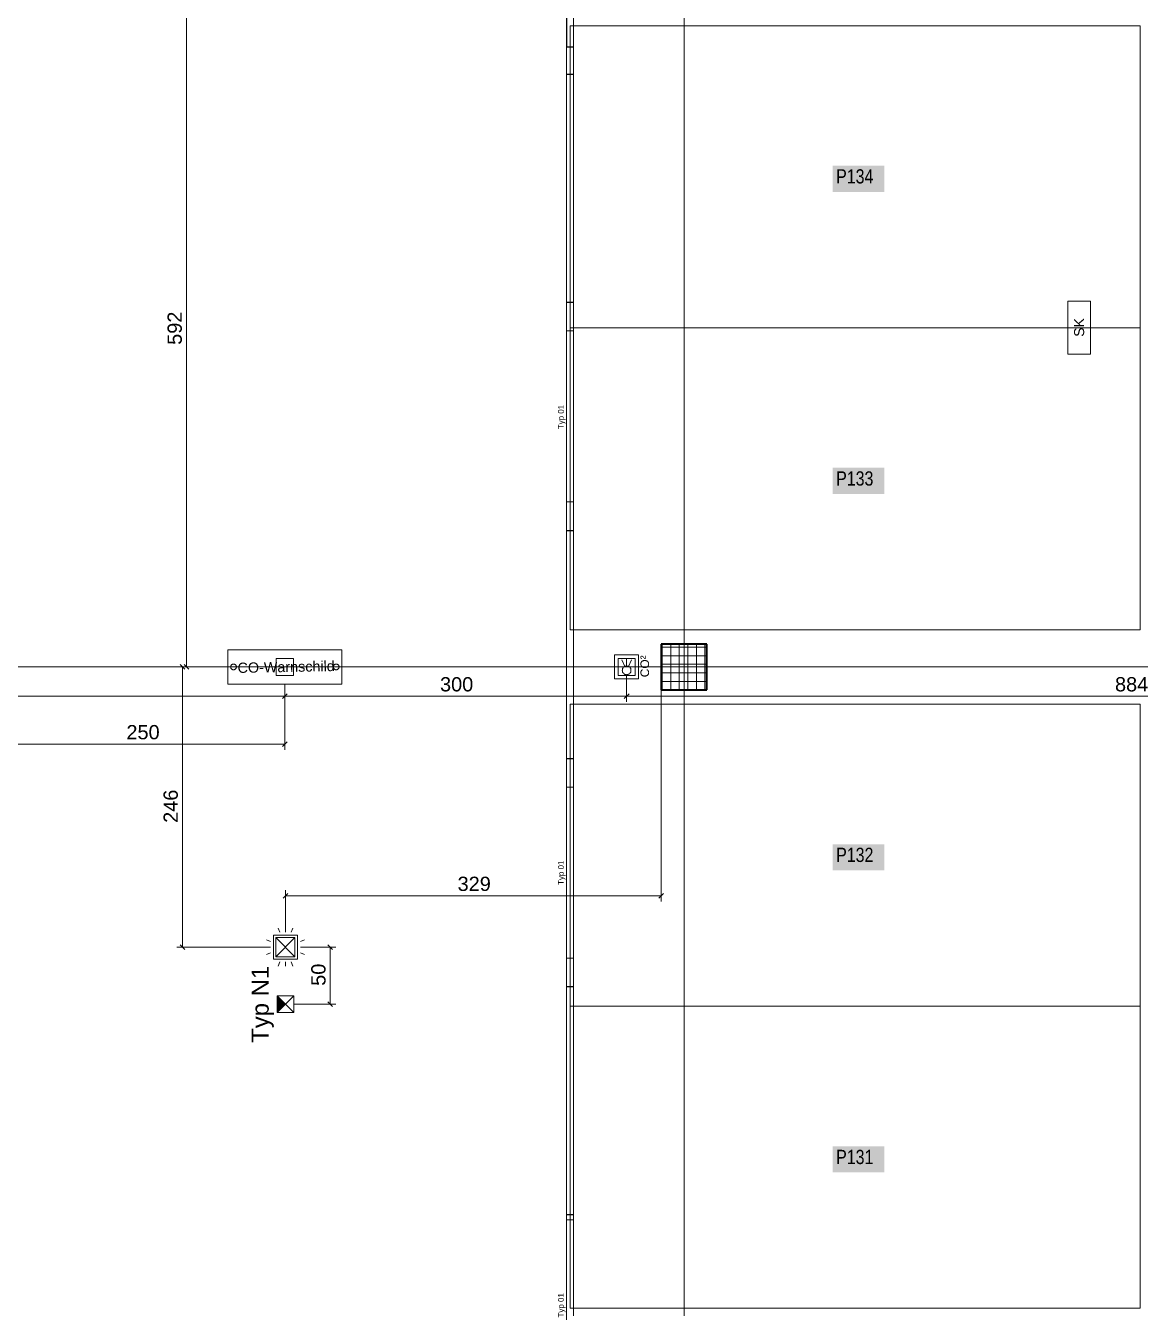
# Model space of a CAD drawing. Extents: x -1067 to 613, y -179 to 712.
# Drawn here: x -580.5 to -385.1, y -12.6 to 212.4 of the extents above; entities that cross this region are included whole.
import ezdxf
from ezdxf.lldxf.tags import DXFTag

# ---------------------------------------------------------------- set-up
doc = ezdxf.new("R2010")
doc.units = 0
doc.layers.get('0').update_dxf_attribs({"lineweight": 13})
for name, color, linetype, lineweight in [('C-PRKG-____-IDEN', 7, 'Continuous', 5), ('C-PRKG-____-OTLN', 7, 'Continuous', 9), ('S-COLS-____-MCUT', 7, 'Continuous', 35), ('S-COLS-____-OTLN', 7, 'Continuous', 9), ('S-GRID-____-OTLN', 7, 'Continuous', 5)]:
    doc.layers.add(name, color=color, linetype=linetype, lineweight=lineweight)
for name, color, linetype, lineweight, true_color in [('EL01_VVV_Mass', 7, 'Continuous', 13, 0xb2b200), ('EL01_WAN_BUS-KNX', 7, 'Continuous', 13, 0xcc0099), ('EL01_WAN_CO-Anlage', 7, 'Continuous', 13, 0x993300), ('EL01_WAN_Leuchten', 7, 'Continuous', 13, 0x0080ff), ('EL01_WAN_Leuchtentyp', 7, 'Continuous', 13, 0x0099ff), ('EL01_WAN_Licht', 7, 'Continuous', 13, 0x0080ff), ('EL01_WAN_Notbeleuchtungen', 7, 'Continuous', 13, 0x009900), ('EL01_WAN_Notbeleuchtungentyp', 7, 'Continuous', 13, 0x009900), ('EL01_WAN_Schlaufkasten', 1, 'Continuous', 13, 0xff0000)]:
    doc.layers.add(name, color=color, linetype=linetype, lineweight=lineweight, true_color=true_color)
doc.styles.get("Standard").update_dxf_attribs({"font": 'arial.ttf'})
tags = doc.linetypes.add('_Rasterlinie_', pattern=[0.375, 0.2, -0.05, 0.075, -0.05]).pattern_tags.tags
tags[10:11] = [DXFTag(74, 4), DXFTag(75, 0), DXFTag(340, '0'), DXFTag(46, 1.0), DXFTag(50, 0.0), DXFTag(44, 0.0), DXFTag(45, 0.0)]
tags[8:9] = [DXFTag(74, 4), DXFTag(75, 0), DXFTag(340, '0'), DXFTag(46, 1.0), DXFTag(50, 0.0), DXFTag(44, 0.0), DXFTag(45, 0.0)]
tags[6:7] = [DXFTag(74, 4), DXFTag(75, 0), DXFTag(340, '0'), DXFTag(46, 1.0), DXFTag(50, 0.0), DXFTag(44, 0.0), DXFTag(45, 0.0)]
tags[4:5] = [DXFTag(74, 4), DXFTag(75, 0), DXFTag(340, '0'), DXFTag(46, 1.0), DXFTag(50, 0.0), DXFTag(44, 0.0), DXFTag(45, 0.0)]

# ---------------------------------------------------------------- blocks, each defined once
blk = doc.blocks.new('Referenz-A0UNPC4Q6I', base_point=(-1062.18, -175.86))
at = {"layer": 'C-PRKG-____-IDEN', "color": 7, "linetype": 'Continuous', "ltscale": 0.13, "true_color": 0xffffff}
for points in [[(-439.05, 183.2), (-429.98, 183.2), (-439.05, 187.79)], [(-429.98, 183.2), (-439.05, 187.79), (-429.98, 187.79)], [(-439.05, 130.21), (-429.98, 130.21), (-439.05, 134.81)], [(-429.98, 130.21), (-439.05, 134.81), (-429.98, 134.81)], [(-439.05, 64.19), (-429.98, 64.19), (-439.05, 68.78)], [(-429.98, 64.19), (-439.05, 68.78), (-429.98, 68.78)], [(-439.05, 11.2), (-429.98, 11.2), (-439.05, 15.8)], [(-429.98, 11.2), (-439.05, 15.8), (-429.98, 15.8)]]:
    blk.add_solid(points, dxfattribs=at)
at = {"layer": 'C-PRKG-____-OTLN', "color": 0, "linetype": 'Continuous', "ltscale": 0.13}
for p, q in [((-485.1, 212.35), (-385.1, 212.35)), ((-485.1, 159.37), (-485.1, 212.35)), ((-385.1, 212.35), (-485.1, 212.35)), ((-485.1, 212.35), (-485.1, 159.37)), ((-485.1, 159.37), (-485.1, 212.35)), ((-485.1, 212.35), (-385.1, 212.35)), ((-485.1, 212.35), (-485.1, 212.35)), ((-385.1, 159.37), (-385.1, 212.35)), ((-385.1, 159.37), (-385.1, 212.35)), ((-385.1, 212.35), (-385.1, 159.37)), ((-385.1, 212.35), (-385.1, 212.35)), ((-485.1, 159.37), (-385.1, 159.37)), ((-485.1, 159.37), (-385.1, 159.37)), ((-385.1, 159.37), (-485.1, 159.37)), ((-485.1, 159.37), (-485.1, 159.37)), ((-485.1, 159.37), (-385.1, 159.37)), ((-485.1, 106.38), (-485.1, 159.37)), ((-385.1, 159.37), (-485.1, 159.37)), ((-485.1, 159.37), (-485.1, 106.38)), ((-485.1, 106.38), (-485.1, 159.37)), ((-485.1, 159.37), (-385.1, 159.37)), ((-485.1, 159.37), (-485.1, 159.37)), ((-385.1, 159.37), (-385.1, 159.37)), ((-385.1, 106.38), (-385.1, 159.37)), ((-385.1, 106.38), (-385.1, 159.37)), ((-385.1, 159.37), (-385.1, 106.38)), ((-385.1, 159.37), (-385.1, 159.37)), ((-485.1, 106.38), (-385.1, 106.38)), ((-485.1, 106.38), (-385.1, 106.38)), ((-385.1, 106.38), (-485.1, 106.38)), ((-485.1, 106.38), (-485.1, 106.38)), ((-385.1, 106.38), (-385.1, 106.38)), ((-485.1, 93.34), (-485.1, 40.36)), ((-385.1, 93.34), (-485.1, 93.34)), ((-485.1, 93.34), (-485.1, 93.34)), ((-385.1, 40.36), (-385.1, 93.34)), ((-385.1, 93.34), (-385.1, 93.34)), ((-485.1, 40.36), (-485.1, -12.63)), ((-385.1, 40.36), (-485.1, 40.36)), ((-485.1, 40.36), (-485.1, 40.35)), ((-485.1, 40.36), (-385.1, 40.36)), ((-485.1, 40.35), (-485.1, 40.36)), ((-385.1, -12.63), (-385.1, 40.36)), ((-385.1, 40.35), (-385.1, 40.36)), ((-385.1, 40.35), (-385.1, 40.36)), ((-485.1, -12.63), (-385.1, -12.63)), ((-485.1, -12.63), (-485.1, -12.63)), ((-385.1, -12.63), (-385.1, -12.63))]:
    blk.add_line(p, q, dxfattribs=at)
at = {"layer": 'S-COLS-____-MCUT', "color": 0, "linetype": 'Continuous', "ltscale": 0.35}
for p, q in [((-461.1, 103.88), (-469.1, 103.88)), ((-469.1, 103.88), (-469.1, 95.88)), ((-461.1, 95.88), (-461.1, 103.88)), ((-469.1, 95.88), (-461.1, 95.88))]:
    blk.add_line(p, q, dxfattribs=at)
at = {"layer": 'S-COLS-____-OTLN', "color": 0, "linetype": 'Continuous', "ltscale": 0.13}
for p, q in [((-468.94, 95.88), (-468.94, 103.88)), ((-467.44, 95.88), (-467.44, 103.88)), ((-465.94, 95.88), (-465.94, 103.88)), ((-464.44, 95.88), (-464.44, 103.88)), ((-462.94, 95.88), (-462.94, 103.88)), ((-461.44, 95.88), (-461.44, 103.88)), ((-469.1, 103.34), (-461.1, 103.34)), ((-469.1, 101.84), (-461.1, 101.84)), ((-469.1, 100.34), (-461.1, 100.34)), ((-469.1, 98.84), (-461.1, 98.84)), ((-469.1, 97.34), (-461.1, 97.34))]:
    blk.add_line(p, q, dxfattribs=at)
at = {"layer": 'S-GRID-____-OTLN', "color": 0, "linetype": '_Rasterlinie_', "ltscale": 0.13}
for p, q in [((-465.1, -171.09), (-465.1, 546.38)), ((-1046.54, 99.88), (-144.67, 99.88))]:
    blk.add_line(p, q, dxfattribs=at)
at = {"layer": 'C-PRKG-____-IDEN', "color": 0, "linetype": 'Continuous', "ltscale": 0.13, "char_height": 2.5, "attachment_point": 1}
for s, insert in [('{\\W0.8;\\fArial;P134}', (-438.43, 187.17)), ('{\\W0.8;\\fArial;P133}', (-438.43, 134.18)), ('{\\W0.8;\\fArial;P132}', (-438.43, 68.16)), ('{\\W0.8;\\fArial;P131}', (-438.43, 15.17))]:
    blk.add_mtext(s, dxfattribs=dict(at, insert=insert))
blk = doc.blocks.new('Kabelkanal-A0UNPCAU6I', base_point=(-485.7, 163.81))
at = {"color": 0, "linetype": 'ByBlock', "lineweight": -2, "ltscale": 0.13}
for p, q in [((-485.69, 203.8), (-485.69, 203.83)), ((-485.69, 203.83), (-484.49, 203.83)), ((-485.69, 163.84), (-485.69, 203.83)), ((-485.69, 203.8), (-484.49, 203.8)), ((-485.69, 163.81), (-485.69, 203.8)), ((-484.49, 203.8), (-484.49, 203.83)), ((-484.49, 203.83), (-484.49, 163.84)), ((-484.49, 203.8), (-484.49, 163.81)), ((-485.69, 163.81), (-485.69, 163.84)), ((-484.49, 163.84), (-485.69, 163.84)), ((-484.49, 163.81), (-485.69, 163.81)), ((-484.49, 163.81), (-484.49, 163.84))]:
    blk.add_line(p, q, dxfattribs=at)
blk = doc.blocks.new('LED-Langfeldleuchte 37W-A0UNPCBK6I', base_point=(-485.67, 208.61))
at = {"color": 0, "linetype": 'ByBlock', "lineweight": -2, "ltscale": 0.13}
for p, q in [((-485.67, 238.6), (-485.67, 238.61)), ((-485.67, 208.62), (-485.67, 238.61)), ((-485.67, 238.61), (-484.47, 238.61)), ((-485.67, 208.61), (-485.67, 238.6)), ((-485.67, 238.6), (-484.47, 238.6)), ((-484.47, 238.6), (-484.47, 238.61)), ((-484.47, 238.61), (-484.47, 208.62)), ((-484.47, 238.6), (-484.47, 208.61)), ((-485.67, 208.61), (-485.67, 208.62)), ((-484.47, 208.62), (-485.67, 208.62)), ((-484.47, 208.61), (-485.67, 208.61)), ((-484.47, 208.61), (-484.47, 208.62))]:
    blk.add_line(p, q, dxfattribs=at)
blk = doc.blocks.new('Kabelkanal-A0UNPCC26I', base_point=(-485.7, 203.82))
at = {"color": 0, "linetype": 'ByBlock', "lineweight": -2, "ltscale": 0.13}
for p, q in [((-485.69, 243.81), (-485.69, 243.84)), ((-485.69, 243.84), (-484.49, 243.84)), ((-485.69, 203.85), (-485.69, 243.84)), ((-485.69, 243.81), (-484.49, 243.81)), ((-485.69, 203.82), (-485.69, 243.81)), ((-484.49, 243.81), (-484.49, 243.84)), ((-484.49, 243.84), (-484.49, 203.85)), ((-484.49, 243.81), (-484.49, 203.82)), ((-485.69, 203.82), (-485.69, 203.85)), ((-484.49, 203.85), (-485.69, 203.85)), ((-484.49, 203.82), (-485.69, 203.82)), ((-484.49, 203.82), (-484.49, 203.85))]:
    blk.add_line(p, q, dxfattribs=at)
blk = doc.blocks.new('Notleuchte eckig-A0UNPCDW6I', base_point=(-536.45, 39.27))
at = {"color": 0, "lineweight": -2}
for p, q in [((-533.53, 39.27), (-536.45, 42.19)), ((-533.53, 42.19), (-536.45, 39.27)), ((-536.45, 39.27), (-536.45, 42.19)), ((-536.45, 42.19), (-533.53, 42.19)), ((-533.53, 42.19), (-533.53, 39.27)), ((-533.53, 39.27), (-536.45, 39.27))]:
    blk.add_line(p, q, dxfattribs=at)
for points in [[(-534.99, 40.73), (-536.45, 40.73), (-536.45, 42.19)], [(-536.45, 39.27), (-534.99, 40.73), (-536.45, 40.73)]]:
    blk.add_solid(points, dxfattribs=at)
blk = doc.blocks.new('Bemerkung 1-A0UNPCDY6I', base_point=(-540.93, 33.94))
at = {"color": 0, "lineweight": -2, "insert": (-540.93, 33.94), "char_height": 3, "attachment_point": 1, "rotation": 90}
blk.add_mtext('{\\fArial;Typ N1}', dxfattribs=at)
blk = doc.blocks.new('Langfeldleuchte_ 1-flammig_ 18 W-A0UNPCGE6I', base_point=(-545.1, 96.87))
at = {"color": 0, "lineweight": -2}
for p, q in [((-545.1, 102.87), (-525.1, 102.87)), ((-545.1, 96.87), (-545.1, 102.87)), ((-525.1, 96.87), (-525.1, 102.87)), ((-544.59, 99.94), (-544.6, 99.87)), ((-544.6, 99.87), (-544.59, 99.81)), ((-544.58, 100), (-544.59, 99.94)), ((-544.59, 99.81), (-544.58, 99.75)), ((-544.56, 100.07), (-544.58, 100)), ((-544.58, 99.75), (-544.56, 99.68)), ((-544.53, 100.12), (-544.56, 100.07)), ((-544.56, 99.68), (-544.53, 99.62)), ((-544.49, 100.18), (-544.53, 100.12)), ((-544.53, 99.62), (-544.49, 99.57)), ((-544.45, 100.23), (-544.49, 100.18)), ((-544.49, 99.57), (-544.45, 99.52)), ((-544.4, 100.27), (-544.45, 100.23)), ((-544.45, 99.52), (-544.4, 99.48)), ((-544.35, 100.31), (-544.4, 100.27)), ((-544.4, 99.48), (-544.35, 99.44)), ((-544.29, 100.34), (-544.35, 100.31)), ((-544.35, 99.44), (-544.29, 99.41)), ((-544.22, 100.36), (-544.29, 100.34)), ((-544.29, 99.41), (-544.22, 99.39)), ((-544.16, 100.37), (-544.22, 100.36)), ((-544.22, 99.39), (-544.16, 99.38)), ((-544.1, 100.37), (-544.16, 100.37)), ((-544.16, 99.38), (-544.1, 99.37)), ((-544.03, 100.37), (-544.1, 100.37)), ((-544.1, 99.37), (-544.03, 99.38)), ((-543.97, 100.36), (-544.03, 100.37)), ((-544.03, 99.38), (-543.97, 99.39)), ((-543.9, 100.34), (-543.97, 100.36)), ((-543.97, 99.39), (-543.9, 99.41)), ((-543.85, 100.31), (-543.9, 100.34)), ((-543.9, 99.41), (-543.85, 99.44)), ((-543.79, 100.27), (-543.85, 100.31)), ((-543.85, 99.44), (-543.79, 99.48)), ((-543.74, 100.23), (-543.79, 100.27)), ((-543.79, 99.48), (-543.74, 99.52)), ((-543.7, 100.18), (-543.74, 100.23)), ((-543.74, 99.52), (-543.7, 99.57)), ((-543.66, 100.12), (-543.7, 100.18)), ((-543.7, 99.57), (-543.66, 99.62)), ((-543.63, 100.07), (-543.66, 100.12)), ((-543.66, 99.62), (-543.63, 99.68)), ((-543.61, 100), (-543.63, 100.07)), ((-543.63, 99.68), (-543.61, 99.75)), ((-543.6, 99.94), (-543.61, 100)), ((-543.61, 99.75), (-543.6, 99.81)), ((-543.6, 99.87), (-543.6, 99.94)), ((-543.6, 99.81), (-543.6, 99.87)), ((-526.59, 99.94), (-526.6, 99.87)), ((-526.6, 99.87), (-526.59, 99.81)), ((-526.58, 100), (-526.59, 99.94)), ((-526.59, 99.81), (-526.58, 99.75)), ((-526.56, 100.07), (-526.58, 100)), ((-526.58, 99.75), (-526.56, 99.68)), ((-526.53, 100.12), (-526.56, 100.07)), ((-526.56, 99.68), (-526.53, 99.62)), ((-526.49, 100.18), (-526.53, 100.12)), ((-526.53, 99.62), (-526.49, 99.57)), ((-526.45, 100.23), (-526.49, 100.18)), ((-526.49, 99.57), (-526.45, 99.52)), ((-526.4, 100.27), (-526.45, 100.23)), ((-526.45, 99.52), (-526.4, 99.48)), ((-526.35, 100.31), (-526.4, 100.27)), ((-526.4, 99.48), (-526.35, 99.44)), ((-526.29, 100.34), (-526.35, 100.31)), ((-526.35, 99.44), (-526.29, 99.41)), ((-526.22, 100.36), (-526.29, 100.34)), ((-526.29, 99.41), (-526.22, 99.39)), ((-526.16, 100.37), (-526.22, 100.36)), ((-526.22, 99.39), (-526.16, 99.38)), ((-526.1, 100.37), (-526.16, 100.37)), ((-526.16, 99.38), (-526.1, 99.37)), ((-526.03, 100.37), (-526.1, 100.37)), ((-526.1, 99.37), (-526.03, 99.38)), ((-525.97, 100.36), (-526.03, 100.37)), ((-526.03, 99.38), (-525.97, 99.39)), ((-525.9, 100.34), (-525.97, 100.36)), ((-525.97, 99.39), (-525.9, 99.41)), ((-525.85, 100.31), (-525.9, 100.34)), ((-525.9, 99.41), (-525.85, 99.44)), ((-525.79, 100.27), (-525.85, 100.31)), ((-525.85, 99.44), (-525.79, 99.48)), ((-525.74, 100.23), (-525.79, 100.27)), ((-525.79, 99.48), (-525.74, 99.52)), ((-525.7, 100.18), (-525.74, 100.23)), ((-525.74, 99.52), (-525.7, 99.57)), ((-525.66, 100.12), (-525.7, 100.18)), ((-525.7, 99.57), (-525.66, 99.62)), ((-525.63, 100.07), (-525.66, 100.12)), ((-525.66, 99.62), (-525.63, 99.68)), ((-525.61, 100), (-525.63, 100.07)), ((-525.63, 99.68), (-525.61, 99.75)), ((-525.6, 99.94), (-525.61, 100)), ((-525.61, 99.75), (-525.6, 99.81)), ((-525.6, 99.87), (-525.6, 99.94)), ((-525.6, 99.81), (-525.6, 99.87)), ((-545.1, 96.87), (-525.1, 96.87))]:
    blk.add_line(p, q, dxfattribs=at)
blk = doc.blocks.new('Maß-A0UNPCHS6I', base_point=(-685.51, 93.74))
at = {"color": 0, "lineweight": -2}
for p, q in [((-685.09, 93.74), (-685.09, 99.36)), ((-535.1, 93.74), (-535.1, 96.87)), ((-685.51, 94.33), (-684.68, 95.16)), ((-535.1, 94.74), (-685.09, 94.74)), ((-535.51, 94.33), (-534.68, 95.16))]:
    blk.add_line(p, q, dxfattribs=at)
at = {"color": 0, "lineweight": -2, "insert": (-612.84, 98.08), "char_height": 2.5, "attachment_point": 1}
blk.add_mtext('{\\fArial;750}', dxfattribs=at)
blk = doc.blocks.new('Maß-A0UNPCK26I', base_point=(-535.41, 54.05))
at = {"color": 0, "lineweight": -2}
for p, q in [((-469.1, 58.74), (-469.1, 95.88)), ((-535.41, 59.33), (-534.58, 60.16)), ((-535, 60.74), (-535, 54.05)), ((-469.1, 59.74), (-535, 59.74)), ((-469.51, 59.33), (-468.68, 60.16))]:
    blk.add_line(p, q, dxfattribs=at)
at = {"color": 0, "lineweight": -2, "insert": (-504.81, 63.08), "char_height": 2.5, "attachment_point": 1}
blk.add_mtext('{\\fArial;329}', dxfattribs=at)
blk = doc.blocks.new('Kabelkanal-A0UNPCKS6I', base_point=(-485.7, 83.76))
at = {"color": 0, "linetype": 'ByBlock', "lineweight": -2, "ltscale": 0.13}
for p, q in [((-485.69, 123.75), (-485.69, 123.78)), ((-485.69, 123.78), (-484.49, 123.78)), ((-485.69, 83.79), (-485.69, 123.78)), ((-485.69, 123.75), (-484.49, 123.75)), ((-485.69, 83.76), (-485.69, 123.75)), ((-484.49, 123.75), (-484.49, 123.78)), ((-484.49, 123.78), (-484.49, 83.79)), ((-484.49, 123.75), (-484.49, 83.76)), ((-485.69, 83.76), (-485.69, 83.79)), ((-484.49, 83.79), (-485.69, 83.79)), ((-484.49, 83.76), (-485.69, 83.76)), ((-484.49, 83.76), (-484.49, 83.79))]:
    blk.add_line(p, q, dxfattribs=at)
blk = doc.blocks.new('Kabelkanal-A0UNPCPM6I', base_point=(-485.7, -27.98))
at = {"color": 0, "linetype": 'ByBlock', "lineweight": -2, "ltscale": 0.13}
for p, q in [((-485.69, 3.82), (-485.69, 3.84)), ((-485.69, 3.84), (-484.49, 3.84)), ((-485.69, -27.96), (-485.69, 3.84)), ((-485.69, 3.82), (-484.49, 3.82)), ((-485.69, -27.98), (-485.69, 3.82)), ((-484.49, 3.82), (-484.49, 3.84)), ((-484.49, 3.84), (-484.49, -27.96)), ((-484.49, 3.82), (-484.49, -27.98)), ((-485.69, -27.98), (-485.69, -27.96)), ((-484.49, -27.96), (-485.69, -27.96)), ((-484.49, -27.98), (-485.69, -27.98)), ((-484.49, -27.98), (-484.49, -27.96))]:
    blk.add_line(p, q, dxfattribs=at)
blk = doc.blocks.new('Kabelkanal-A0UNPCPU6I', base_point=(-485.7, 123.8))
at = {"color": 0, "linetype": 'ByBlock', "lineweight": -2, "ltscale": 0.13}
for p, q in [((-485.69, 163.79), (-485.69, 163.82)), ((-485.69, 163.82), (-484.49, 163.82)), ((-485.69, 123.83), (-485.69, 163.82)), ((-485.69, 163.79), (-484.49, 163.79)), ((-485.69, 123.8), (-485.69, 163.79)), ((-484.49, 163.79), (-484.49, 163.82)), ((-484.49, 163.82), (-484.49, 123.83)), ((-484.49, 163.79), (-484.49, 123.8)), ((-485.69, 123.8), (-485.69, 123.83)), ((-484.49, 123.83), (-485.69, 123.83)), ((-484.49, 123.8), (-485.69, 123.8)), ((-484.49, 123.8), (-484.49, 123.83))]:
    blk.add_line(p, q, dxfattribs=at)
blk = doc.blocks.new('Maß-A0UNPCRM6I', base_point=(-556.37, 50.32))
at = {"color": 0, "lineweight": -2}
for p, q in [((-554.04, 99.87), (-545.1, 99.87)), ((-552.62, 99.46), (-553.45, 100.29)), ((-553.04, 99.87), (-553.04, 50.73)), ((-554.04, 50.73), (-538.32, 50.73)), ((-552.62, 50.32), (-553.45, 51.14))]:
    blk.add_line(p, q, dxfattribs=at)
at = {"color": 0, "lineweight": -2, "insert": (-556.37, 72.52), "char_height": 2.5, "attachment_point": 1, "rotation": 90}
blk.add_mtext('{\\fArial;246}', dxfattribs=at)
blk = doc.blocks.new('Schlaufkasten Decke (multi)-A0UNPCTI6I', base_point=(-397.83, 154.73))
at = {"color": 0, "linetype": 'ByBlock', "lineweight": -2, "ltscale": 0.13}
for p, q in [((-397.83, 164.01), (-393.83, 164.01)), ((-397.83, 154.73), (-397.83, 164.01)), ((-393.83, 164.01), (-393.83, 154.73)), ((-393.83, 154.73), (-397.83, 154.73))]:
    blk.add_line(p, q, dxfattribs=at)
at = {"color": 0, "linetype": 'ByBlock', "lineweight": -2, "ltscale": 0.13, "insert": (-396.71, 157.78), "char_height": 1.76, "attachment_point": 1, "rotation": 90}
blk.add_mtext('{\\fArial;SK}', dxfattribs=at)
blk = doc.blocks.new('Gasmelder-A0UNPCU26I', base_point=(-477.27, 97.77))
at = {"color": 0, "linetype": 'ByBlock', "lineweight": -2, "ltscale": 0.13}
for p, q in [((-477.27, 97.77), (-477.27, 101.97)), ((-477.27, 101.97), (-473.07, 101.97)), ((-475.17, 100.04), (-475.17, 101.33)), ((-473.07, 101.97), (-473.07, 97.77)), ((-475.49, 99.96), (-476.04, 101.14)), ((-475.92, 99.37), (-475.93, 99.27)), ((-475.93, 99.27), (-475.92, 99.18)), ((-475.9, 99.47), (-475.92, 99.37)), ((-475.92, 99.18), (-475.9, 99.08)), ((-475.87, 99.57), (-475.9, 99.47)), ((-475.9, 99.08), (-475.87, 98.98)), ((-475.83, 99.66), (-475.87, 99.57)), ((-475.77, 99.74), (-475.83, 99.66)), ((-475.7, 99.81), (-475.77, 99.74)), ((-475.63, 99.88), (-475.7, 99.81)), ((-475.55, 99.93), (-475.63, 99.88)), ((-475.46, 99.98), (-475.55, 99.93)), ((-475.36, 100.01), (-475.46, 99.98)), ((-475.27, 100.03), (-475.36, 100.01)), ((-475.17, 100.04), (-475.27, 100.03)), ((-475.07, 100.03), (-475.17, 100.04)), ((-474.97, 100.01), (-475.07, 100.03)), ((-474.88, 99.98), (-474.97, 100.01)), ((-474.79, 99.93), (-474.88, 99.98)), ((-474.84, 99.96), (-474.3, 101.14)), ((-474.7, 99.88), (-474.79, 99.93)), ((-474.63, 99.81), (-474.7, 99.88)), ((-474.56, 99.74), (-474.63, 99.81)), ((-474.51, 99.66), (-474.56, 99.74)), ((-474.46, 99.57), (-474.51, 99.66)), ((-474.43, 99.47), (-474.46, 99.57)), ((-474.46, 98.98), (-474.43, 99.08)), ((-474.41, 99.37), (-474.43, 99.47)), ((-474.43, 99.08), (-474.41, 99.18)), ((-474.41, 99.27), (-474.41, 99.37)), ((-474.41, 99.18), (-474.41, 99.27)), ((-473.07, 97.77), (-477.27, 97.77)), ((-475.87, 98.98), (-475.83, 98.89)), ((-475.83, 98.89), (-475.77, 98.81)), ((-475.77, 98.81), (-475.7, 98.74)), ((-475.7, 98.74), (-475.63, 98.67)), ((-475.63, 98.67), (-475.55, 98.62)), ((-475.55, 98.62), (-475.46, 98.57)), ((-475.46, 98.57), (-475.36, 98.54)), ((-475.36, 98.54), (-475.27, 98.52)), ((-475.27, 98.52), (-475.17, 98.51)), ((-475.17, 98.51), (-475.07, 98.52)), ((-475.07, 98.52), (-474.97, 98.54)), ((-474.97, 98.54), (-474.88, 98.57)), ((-474.88, 98.57), (-474.79, 98.62)), ((-474.79, 98.62), (-474.7, 98.67)), ((-474.7, 98.67), (-474.63, 98.74)), ((-474.63, 98.74), (-474.56, 98.81)), ((-474.56, 98.81), (-474.51, 98.89)), ((-474.51, 98.89), (-474.46, 98.98))]:
    blk.add_line(p, q, dxfattribs=at)
blk = doc.blocks.new('Bemerkung 1-A0UNPCU46I', base_point=(-472.74, 98.06))
at = {"color": 0, "lineweight": -2, "insert": (-472.74, 98.06), "char_height": 1.5, "attachment_point": 1, "rotation": 90}
blk.add_mtext('{\\fArial;CO²}', dxfattribs=at)
blk = doc.blocks.new('Deckendose UP-A0UNPCUW6I', base_point=(-536.6, 98.37))
at = {"color": 0, "lineweight": -2}
for p, q in [((-536.6, 98.37), (-536.6, 101.37)), ((-536.6, 101.37), (-533.6, 101.37)), ((-533.6, 101.37), (-533.6, 98.37)), ((-533.6, 98.37), (-536.6, 98.37))]:
    blk.add_line(p, q, dxfattribs=at)
blk = doc.blocks.new('LED-Langfeldleuchte 37W-A0UNPCWS6I', base_point=(-485.7, 128.85))
at = {"color": 0, "linetype": 'ByBlock', "lineweight": -2, "ltscale": 0.13}
for p, q in [((-485.69, 158.85), (-485.69, 158.85)), ((-485.69, 128.85), (-485.69, 158.85)), ((-485.69, 158.85), (-484.49, 158.85)), ((-485.69, 128.86), (-485.69, 158.85)), ((-485.69, 158.85), (-484.49, 158.85)), ((-484.49, 158.85), (-484.49, 158.85)), ((-484.49, 158.85), (-484.49, 128.85)), ((-484.49, 158.85), (-484.49, 128.86)), ((-485.69, 128.85), (-485.69, 128.86)), ((-484.49, 128.86), (-485.69, 128.86)), ((-484.49, 128.85), (-485.69, 128.85)), ((-484.49, 128.85), (-484.49, 128.86))]:
    blk.add_line(p, q, dxfattribs=at)
blk = doc.blocks.new('Bemerkung 1-A0UNPCWU6I', base_point=(-487.19, 141.57))
at = {"color": 0, "lineweight": -2, "insert": (-487.19, 141.57), "char_height": 1, "attachment_point": 1, "rotation": 90}
blk.add_mtext('{\\fArial;Typ 01}', dxfattribs=at)
blk = doc.blocks.new('Kabelkanal-A0UNPCXC6I', base_point=(-485.7, 43.75))
at = {"color": 0, "linetype": 'ByBlock', "lineweight": -2, "ltscale": 0.13}
for p, q in [((-485.69, 83.74), (-485.69, 83.77)), ((-485.69, 83.77), (-484.49, 83.77)), ((-485.69, 43.78), (-485.69, 83.77)), ((-485.69, 83.74), (-484.49, 83.74)), ((-485.69, 43.75), (-485.69, 83.74)), ((-484.49, 83.74), (-484.49, 83.77)), ((-484.49, 83.77), (-484.49, 43.78)), ((-484.49, 83.74), (-484.49, 43.75)), ((-485.69, 43.75), (-485.69, 43.78)), ((-484.49, 43.78), (-485.69, 43.78)), ((-484.49, 43.75), (-485.69, 43.75)), ((-484.49, 43.75), (-484.49, 43.78))]:
    blk.add_line(p, q, dxfattribs=at)
blk = doc.blocks.new('Maß-A0UNPCY06I', base_point=(-555.67, 99.46))
at = {"color": 0, "lineweight": -2}
for p, q in [((-553.34, 218.37), (-535.1, 218.37)), ((-551.92, 217.95), (-552.75, 218.78)), ((-552.34, 218.37), (-552.34, 99.87)), ((-553.34, 99.87), (-545.1, 99.87)), ((-551.92, 99.46), (-552.75, 100.29))]:
    blk.add_line(p, q, dxfattribs=at)
at = {"color": 0, "lineweight": -2, "insert": (-555.67, 156.37), "char_height": 2.5, "attachment_point": 1, "rotation": 90}
blk.add_mtext('{\\fArial;592}', dxfattribs=at)
blk = doc.blocks.new('Maß-A0UNPD166I', base_point=(-585.51, 85.34))
at = {"color": 0, "lineweight": -2}
for p, q in [((-585.09, 85.34), (-585.09, 106.38)), ((-535.1, 85.34), (-535.1, 96.87)), ((-585.51, 85.93), (-584.68, 86.76)), ((-535.1, 86.34), (-585.09, 86.34)), ((-535.51, 85.93), (-534.68, 86.76))]:
    blk.add_line(p, q, dxfattribs=at)
at = {"color": 0, "lineweight": -2, "insert": (-562.88, 89.68), "char_height": 2.5, "attachment_point": 1}
blk.add_mtext('{\\fArial;250}', dxfattribs=at)
blk = doc.blocks.new('Deckendose UP-A0UNPD1C6I', base_point=(-476.67, 98.37))
at = {"color": 0, "lineweight": -2}
for p, q in [((-476.67, 98.37), (-476.67, 101.37)), ((-476.67, 101.37), (-473.67, 101.37)), ((-473.67, 101.37), (-473.67, 98.37)), ((-473.67, 98.37), (-476.67, 98.37))]:
    blk.add_line(p, q, dxfattribs=at)
blk = doc.blocks.new('Maß-A0UNPD2W6I', base_point=(-533.53, 40.31))
at = {"color": 0, "lineweight": -2}
for p, q in [((-526.14, 50.73), (-531.67, 50.73)), ((-526.72, 50.32), (-527.55, 51.14)), ((-527.14, 50.73), (-527.14, 40.73)), ((-526.14, 40.73), (-533.53, 40.73)), ((-526.72, 40.31), (-527.55, 41.14))]:
    blk.add_line(p, q, dxfattribs=at)
at = {"color": 0, "lineweight": -2, "insert": (-530.47, 43.94), "char_height": 2.5, "attachment_point": 1, "rotation": 90}
blk.add_mtext('{\\fArial;50}', dxfattribs=at)
blk = doc.blocks.new('Einzeiliger Text-A0UNPD2Y6I', base_point=(-543.41, 98.81))
at = {"color": 0, "lineweight": -2, "insert": (-543.41, 100.61), "char_height": 1.8, "attachment_point": 1, "rotation": 1.124}
blk.add_mtext('{\\fArial;CO-Warnschild}', dxfattribs=at)
blk = doc.blocks.new('Bewegungsmelder UP-A0UNPD3C6I', base_point=(-538.32, 47.41))
at = {"color": 0, "lineweight": -2}
for p, q in [((-536, 53.34), (-536.27, 54.05)), ((-535, 53.34), (-535, 54.05)), ((-533.99, 53.34), (-533.72, 54.05)), ((-537.61, 51.73), (-538.32, 52.01)), ((-537.1, 52.83), (-537.1, 48.63)), ((-532.9, 52.83), (-537.1, 52.83)), ((-533.32, 52.41), (-536.68, 52.41)), ((-536.68, 52.41), (-536.68, 49.05)), ((-536.68, 52.41), (-533.32, 49.05)), ((-533.32, 52.41), (-536.68, 49.05)), ((-533.32, 49.05), (-533.32, 52.41)), ((-532.9, 48.63), (-532.9, 52.83)), ((-532.38, 51.73), (-531.67, 52.01)), ((-537.61, 50.73), (-538.32, 50.73)), ((-537.61, 49.73), (-538.32, 49.45)), ((-532.38, 50.73), (-531.67, 50.73)), ((-532.38, 49.73), (-531.67, 49.45)), ((-537.1, 48.63), (-532.9, 48.63)), ((-536.68, 49.05), (-533.32, 49.05)), ((-536, 48.12), (-536.27, 47.41)), ((-535, 48.12), (-535, 47.41)), ((-533.99, 48.12), (-533.72, 47.41))]:
    blk.add_line(p, q, dxfattribs=at)
blk = doc.blocks.new('LED-Langfeldleuchte 37W-A0UNPD7W6I', base_point=(-485.7, -27.09))
at = {"color": 0, "linetype": 'ByBlock', "lineweight": -2, "ltscale": 0.13}
for p, q in [((-485.69, 2.9), (-485.69, 2.91)), ((-485.69, -27.09), (-485.69, 2.91)), ((-485.69, 2.91), (-484.49, 2.91)), ((-485.69, -27.09), (-485.69, 2.9)), ((-485.69, 2.9), (-484.49, 2.9)), ((-484.49, 2.9), (-484.49, 2.91)), ((-484.49, 2.91), (-484.49, -27.09)), ((-484.49, 2.9), (-484.49, -27.09)), ((-485.69, -27.09), (-485.69, -27.09)), ((-484.49, -27.09), (-485.69, -27.09)), ((-484.49, -27.09), (-485.69, -27.09)), ((-484.49, -27.09), (-484.49, -27.09))]:
    blk.add_line(p, q, dxfattribs=at)
blk = doc.blocks.new('Bemerkung 1-A0UNPD7Y6I', base_point=(-487.19, -14.23))
at = {"color": 0, "lineweight": -2, "insert": (-487.19, -14.23), "char_height": 1, "attachment_point": 1, "rotation": 90}
blk.add_mtext('{\\fArial;Typ 01}', dxfattribs=at)
blk = doc.blocks.new('Maß-A0UNPD8Y6I', base_point=(-475.58, 93.74))
at = {"color": 0, "lineweight": -2}
for p, q in [((-475.17, 93.74), (-475.17, 97.77)), ((-298.39, 93.74), (-298.39, 97.78)), ((-475.58, 94.33), (-474.75, 95.16)), ((-298.39, 94.74), (-475.17, 94.74)), ((-298.81, 94.33), (-297.98, 95.16))]:
    blk.add_line(p, q, dxfattribs=at)
at = {"color": 0, "lineweight": -2, "insert": (-389.54, 98.08), "char_height": 2.5, "attachment_point": 1}
blk.add_mtext('{\\fArial;884}', dxfattribs=at)
blk = doc.blocks.new('Maß-A0UNPD9U6I', base_point=(-535.51, 93.74))
at = {"color": 0, "lineweight": -2}
for p, q in [((-535.1, 93.74), (-535.1, 96.87)), ((-475.17, 93.74), (-475.17, 98.51)), ((-534.68, 95.16), (-535.51, 94.33)), ((-535.1, 94.74), (-475.17, 94.74)), ((-474.75, 95.16), (-475.58, 94.33))]:
    blk.add_line(p, q, dxfattribs=at)
at = {"color": 0, "lineweight": -2, "insert": (-507.89, 98.08), "char_height": 2.5, "attachment_point": 1}
blk.add_mtext('{\\fArial;300}', dxfattribs=at)
blk = doc.blocks.new('LED-Langfeldleuchte 37W-A0UNPDBE6I', base_point=(-485.7, 48.77))
at = {"color": 0, "linetype": 'ByBlock', "lineweight": -2, "ltscale": 0.13}
for p, q in [((-485.69, 78.76), (-485.69, 78.77)), ((-485.69, 48.77), (-485.69, 78.77)), ((-485.69, 78.77), (-484.49, 78.77)), ((-485.69, 48.77), (-485.69, 78.76)), ((-485.69, 78.76), (-484.49, 78.76)), ((-484.49, 78.76), (-484.49, 78.77)), ((-484.49, 78.77), (-484.49, 48.77)), ((-484.49, 78.76), (-484.49, 48.77)), ((-485.69, 48.77), (-485.69, 48.77)), ((-484.49, 48.77), (-485.69, 48.77)), ((-484.49, 48.77), (-485.69, 48.77)), ((-484.49, 48.77), (-484.49, 48.77))]:
    blk.add_line(p, q, dxfattribs=at)
blk = doc.blocks.new('Bemerkung 1-A0UNPDBG6I', base_point=(-487.19, 61.63))
at = {"color": 0, "lineweight": -2, "insert": (-487.19, 61.63), "char_height": 1, "attachment_point": 1, "rotation": 90}
blk.add_mtext('{\\fArial;Typ 01}', dxfattribs=at)
blk = doc.blocks.new('Kabelkanal-A0UNPDCS6I', base_point=(-485.7, 3.78))
at = {"color": 0, "linetype": 'ByBlock', "lineweight": -2, "ltscale": 0.13}
for p, q in [((-485.69, 43.78), (-485.69, 43.8)), ((-485.69, 43.8), (-484.49, 43.8)), ((-485.69, 3.81), (-485.69, 43.8)), ((-485.69, 43.78), (-484.49, 43.78)), ((-485.69, 3.78), (-485.69, 43.78)), ((-484.49, 43.78), (-484.49, 43.8)), ((-484.49, 43.8), (-484.49, 3.81)), ((-484.49, 43.78), (-484.49, 3.78)), ((-485.69, 3.78), (-485.69, 3.81)), ((-484.49, 3.81), (-485.69, 3.81)), ((-484.49, 3.78), (-485.69, 3.78)), ((-484.49, 3.78), (-484.49, 3.81))]:
    blk.add_line(p, q, dxfattribs=at)

msp = doc.modelspace()

# ---------------------------------------------------------------- block references
at = {"color": 9, "lineweight": 25, "ltscale": 0.25, "true_color": 0xc0c0c0}
msp.add_blockref('Referenz-A0UNPC4Q6I', (-1062.18, -175.86), dxfattribs=at)
at = {"layer": 'EL01_VVV_Mass', "linetype": 'Continuous', "ltscale": 0.13}
for name, p in [('Maß-A0UNPCY06I', (-555.67, 99.46)), ('Maß-A0UNPD166I', (-585.51, 85.34)), ('Maß-A0UNPCHS6I', (-685.51, 93.74)), ('Maß-A0UNPCRM6I', (-556.37, 50.32)), ('Maß-A0UNPD9U6I', (-535.51, 93.74)), ('Maß-A0UNPD8Y6I', (-475.58, 93.74)), ('Maß-A0UNPCK26I', (-535.41, 54.05)), ('Maß-A0UNPD2W6I', (-533.53, 40.31))]:
    msp.add_blockref(name, p, dxfattribs=at)
at = {"layer": 'EL01_WAN_BUS-KNX', "linetype": 'Continuous', "ltscale": 0.13}
msp.add_blockref('Bewegungsmelder UP-A0UNPD3C6I', (-538.32, 47.41), dxfattribs=at)
at = {"layer": 'EL01_WAN_CO-Anlage', "ltscale": 0.13}
for name, p in [('Langfeldleuchte_ 1-flammig_ 18 W-A0UNPCGE6I', (-545.1, 96.87)), ('Gasmelder-A0UNPCU26I', (-477.27, 97.77)), ('Bemerkung 1-A0UNPCU46I', (-472.74, 98.06)), ('Einzeiliger Text-A0UNPD2Y6I', (-543.41, 98.81))]:
    msp.add_blockref(name, p, dxfattribs=at)
at = {"layer": 'EL01_WAN_Leuchten', "ltscale": 0.13}
for name, p in [('Kabelkanal-A0UNPCC26I', (-485.7, 203.82)), ('LED-Langfeldleuchte 37W-A0UNPCBK6I', (-485.67, 208.61)), ('Kabelkanal-A0UNPCAU6I', (-485.7, 163.81)), ('Kabelkanal-A0UNPCPU6I', (-485.7, 123.8)), ('LED-Langfeldleuchte 37W-A0UNPCWS6I', (-485.7, 128.85)), ('Kabelkanal-A0UNPCKS6I', (-485.7, 83.76)), ('Kabelkanal-A0UNPCXC6I', (-485.7, 43.75)), ('LED-Langfeldleuchte 37W-A0UNPDBE6I', (-485.7, 48.77)), ('Kabelkanal-A0UNPDCS6I', (-485.7, 3.78)), ('Kabelkanal-A0UNPCPM6I', (-485.7, -27.98)), ('LED-Langfeldleuchte 37W-A0UNPD7W6I', (-485.7, -27.09))]:
    msp.add_blockref(name, p, dxfattribs=at)
at = {"layer": 'EL01_WAN_Leuchtentyp', "ltscale": 0.13}
for name, p in [('Bemerkung 1-A0UNPCWU6I', (-487.19, 141.57)), ('Bemerkung 1-A0UNPDBG6I', (-487.19, 61.63)), ('Bemerkung 1-A0UNPD7Y6I', (-487.19, -14.23))]:
    msp.add_blockref(name, p, dxfattribs=at)
at = {"layer": 'EL01_WAN_Licht', "linetype": 'Continuous', "ltscale": 0.13}
for name, p in [('Deckendose UP-A0UNPCUW6I', (-536.6, 98.37)), ('Deckendose UP-A0UNPD1C6I', (-476.67, 98.37))]:
    msp.add_blockref(name, p, dxfattribs=at)
at = {"layer": 'EL01_WAN_Notbeleuchtungen', "linetype": 'Continuous', "ltscale": 0.13}
msp.add_blockref('Notleuchte eckig-A0UNPCDW6I', (-536.45, 39.27), dxfattribs=at)
at = {"layer": 'EL01_WAN_Notbeleuchtungentyp', "linetype": 'Continuous', "ltscale": 0.13}
msp.add_blockref('Bemerkung 1-A0UNPCDY6I', (-540.93, 33.94), dxfattribs=at)
at = {"layer": 'EL01_WAN_Schlaufkasten', "ltscale": 0.13}
msp.add_blockref('Schlaufkasten Decke (multi)-A0UNPCTI6I', (-397.83, 154.73), dxfattribs=at)

doc.saveas('drawing.dxf')
